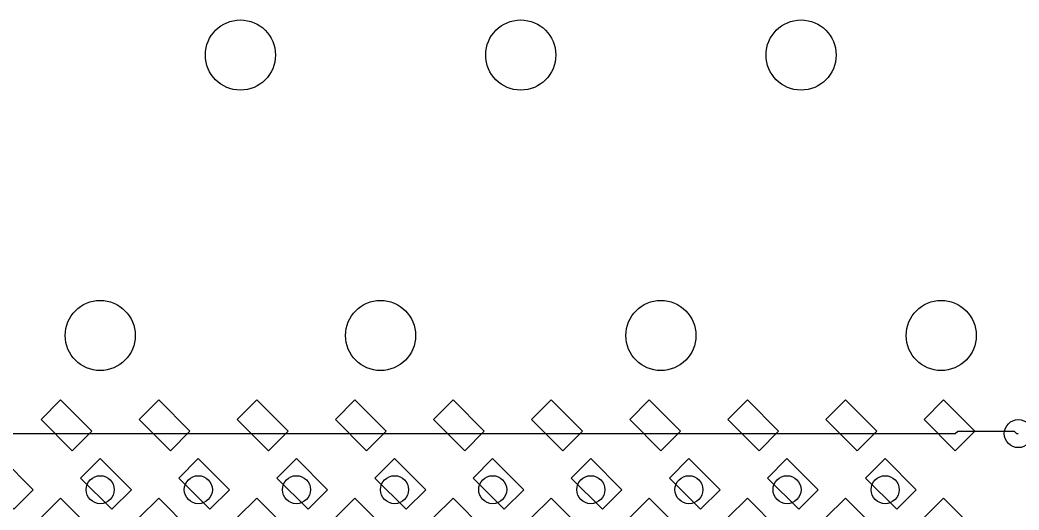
# Model space of a CAD drawing. Header units: inches. Extents: x 0.07 to 4.39, y 0.05 to 2.95.
# Drawn here: x 2.943 to 3.655, y 2.476 to 2.825 of the extents above; entities that cross this region are included whole.
import ezdxf

# ---------------------------------------------------------------- set-up
doc = ezdxf.new("R2010")
doc.units = ezdxf.units.IN
doc.header["$MEASUREMENT"] = 0
doc.layers.add('Top Layer', color=1, linetype='Continuous')

# ---------------------------------------------------------------- blocks, each defined once
blk = doc.blocks.new('0805_P_______________8')
at = {"layer": 'Top Layer'}
for p, q in [((-0.03937, 0.01575), (-0.01969, 0.01575)), ((-0.03937, -0.01575), (-0.03937, 0.01575)), ((-0.01969, 0.01575), (-0.01969, -0.01575)), ((0.01969, 0.01575), (0.03937, 0.01575)), ((0.01969, -0.01575), (0.01969, 0.01575)), ((0.03937, 0.01575), (0.03937, -0.01575)), ((-0.01969, -0.01575), (-0.03937, -0.01575)), ((0.03937, -0.01575), (0.01969, -0.01575))]:
    blk.add_line(p, q, dxfattribs=at)
blk = doc.blocks.new('0805_P_______________9')
at = {"layer": 'Top Layer'}
for p, q in [((-0.03937, 0.01575), (-0.01969, 0.01575)), ((-0.03937, -0.01575), (-0.03937, 0.01575)), ((-0.01969, 0.01575), (-0.01969, -0.01575)), ((0.01969, 0.01575), (0.03937, 0.01575)), ((0.01969, -0.01575), (0.01969, 0.01575)), ((0.03937, 0.01575), (0.03937, -0.01575)), ((-0.01969, -0.01575), (-0.03937, -0.01575)), ((0.03937, -0.01575), (0.01969, -0.01575))]:
    blk.add_line(p, q, dxfattribs=at)
blk = doc.blocks.new('0805_P_______________10')
at = {"layer": 'Top Layer'}
for p, q in [((-0.03937, 0.01575), (-0.01969, 0.01575)), ((-0.03937, -0.01575), (-0.03937, 0.01575)), ((-0.01969, 0.01575), (-0.01969, -0.01575)), ((0.01969, 0.01575), (0.03937, 0.01575)), ((0.01969, -0.01575), (0.01969, 0.01575)), ((0.03937, 0.01575), (0.03937, -0.01575)), ((-0.01969, -0.01575), (-0.03937, -0.01575)), ((0.03937, -0.01575), (0.01969, -0.01575))]:
    blk.add_line(p, q, dxfattribs=at)
blk = doc.blocks.new('0805_P_______________11')
at = {"layer": 'Top Layer'}
for p, q in [((-0.03937, 0.01575), (-0.01969, 0.01575)), ((-0.03937, -0.01575), (-0.03937, 0.01575)), ((-0.01969, 0.01575), (-0.01969, -0.01575)), ((0.01969, 0.01575), (0.03937, 0.01575)), ((0.01969, -0.01575), (0.01969, 0.01575)), ((0.03937, 0.01575), (0.03937, -0.01575)), ((-0.01969, -0.01575), (-0.03937, -0.01575)), ((0.03937, -0.01575), (0.01969, -0.01575))]:
    blk.add_line(p, q, dxfattribs=at)
blk = doc.blocks.new('0805_P_______________12')
at = {"layer": 'Top Layer'}
for p, q in [((-0.03937, 0.01575), (-0.01969, 0.01575)), ((-0.03937, -0.01575), (-0.03937, 0.01575)), ((-0.01969, 0.01575), (-0.01969, -0.01575)), ((0.01969, 0.01575), (0.03937, 0.01575)), ((0.01969, -0.01575), (0.01969, 0.01575)), ((0.03937, 0.01575), (0.03937, -0.01575)), ((-0.01969, -0.01575), (-0.03937, -0.01575)), ((0.03937, -0.01575), (0.01969, -0.01575))]:
    blk.add_line(p, q, dxfattribs=at)
blk = doc.blocks.new('0805_P_______________13')
at = {"layer": 'Top Layer'}
for p, q in [((-0.03937, 0.01575), (-0.01969, 0.01575)), ((-0.03937, -0.01575), (-0.03937, 0.01575)), ((-0.01969, 0.01575), (-0.01969, -0.01575)), ((0.01969, 0.01575), (0.03937, 0.01575)), ((0.01969, -0.01575), (0.01969, 0.01575)), ((0.03937, 0.01575), (0.03937, -0.01575)), ((-0.01969, -0.01575), (-0.03937, -0.01575)), ((0.03937, -0.01575), (0.01969, -0.01575))]:
    blk.add_line(p, q, dxfattribs=at)
blk = doc.blocks.new('0805_P_______________14')
at = {"layer": 'Top Layer'}
for p, q in [((-0.03937, 0.01575), (-0.01969, 0.01575)), ((-0.03937, -0.01575), (-0.03937, 0.01575)), ((-0.01969, 0.01575), (-0.01969, -0.01575)), ((0.01969, 0.01575), (0.03937, 0.01575)), ((0.01969, -0.01575), (0.01969, 0.01575)), ((0.03937, 0.01575), (0.03937, -0.01575)), ((-0.01969, -0.01575), (-0.03937, -0.01575)), ((0.03937, -0.01575), (0.01969, -0.01575))]:
    blk.add_line(p, q, dxfattribs=at)
blk = doc.blocks.new('0805_P_______________15')
at = {"layer": 'Top Layer'}
for p, q in [((-0.03937, 0.01575), (-0.01969, 0.01575)), ((-0.03937, -0.01575), (-0.03937, 0.01575)), ((-0.01969, 0.01575), (-0.01969, -0.01575)), ((0.01969, 0.01575), (0.03937, 0.01575)), ((0.01969, -0.01575), (0.01969, 0.01575)), ((0.03937, 0.01575), (0.03937, -0.01575)), ((-0.01969, -0.01575), (-0.03937, -0.01575)), ((0.03937, -0.01575), (0.01969, -0.01575))]:
    blk.add_line(p, q, dxfattribs=at)
blk = doc.blocks.new('0805_P_______________16')
at = {"layer": 'Top Layer'}
for p, q in [((-0.03937, 0.01575), (-0.01969, 0.01575)), ((-0.03937, -0.01575), (-0.03937, 0.01575)), ((-0.01969, 0.01575), (-0.01969, -0.01575)), ((0.01969, 0.01575), (0.03937, 0.01575)), ((0.01969, -0.01575), (0.01969, 0.01575)), ((0.03937, 0.01575), (0.03937, -0.01575)), ((-0.01969, -0.01575), (-0.03937, -0.01575)), ((0.03937, -0.01575), (0.01969, -0.01575))]:
    blk.add_line(p, q, dxfattribs=at)
blk = doc.blocks.new('0805_P_______________17')
at = {"layer": 'Top Layer'}
for p, q in [((-0.03937, 0.01575), (-0.01969, 0.01575)), ((-0.03937, -0.01575), (-0.03937, 0.01575)), ((-0.01969, 0.01575), (-0.01969, -0.01575)), ((0.01969, 0.01575), (0.03937, 0.01575)), ((0.01969, -0.01575), (0.01969, 0.01575)), ((0.03937, 0.01575), (0.03937, -0.01575)), ((-0.01969, -0.01575), (-0.03937, -0.01575)), ((0.03937, -0.01575), (0.01969, -0.01575))]:
    blk.add_line(p, q, dxfattribs=at)
blk = doc.blocks.new('0805_P_______________48')
at = {"layer": 'Top Layer'}
for p, q in [((-0.03937, 0.01575), (-0.01969, 0.01575)), ((-0.03937, -0.01575), (-0.03937, 0.01575)), ((-0.01969, 0.01575), (-0.01969, -0.01575)), ((0.01969, 0.01575), (0.03937, 0.01575)), ((0.01969, -0.01575), (0.01969, 0.01575)), ((0.03937, 0.01575), (0.03937, -0.01575)), ((-0.01969, -0.01575), (-0.03937, -0.01575)), ((0.03937, -0.01575), (0.01969, -0.01575))]:
    blk.add_line(p, q, dxfattribs=at)
blk = doc.blocks.new('0805_P_______________49')
at = {"layer": 'Top Layer'}
for p, q in [((-0.03937, 0.01575), (-0.01969, 0.01575)), ((-0.03937, -0.01575), (-0.03937, 0.01575)), ((-0.01969, 0.01575), (-0.01969, -0.01575)), ((0.01969, 0.01575), (0.03937, 0.01575)), ((0.01969, -0.01575), (0.01969, 0.01575)), ((0.03937, 0.01575), (0.03937, -0.01575)), ((-0.01969, -0.01575), (-0.03937, -0.01575)), ((0.03937, -0.01575), (0.01969, -0.01575))]:
    blk.add_line(p, q, dxfattribs=at)
blk = doc.blocks.new('0805_P_______________50')
at = {"layer": 'Top Layer'}
for p, q in [((-0.03937, 0.01575), (-0.01969, 0.01575)), ((-0.03937, -0.01575), (-0.03937, 0.01575)), ((-0.01969, 0.01575), (-0.01969, -0.01575)), ((0.01969, 0.01575), (0.03937, 0.01575)), ((0.01969, -0.01575), (0.01969, 0.01575)), ((0.03937, 0.01575), (0.03937, -0.01575)), ((-0.01969, -0.01575), (-0.03937, -0.01575)), ((0.03937, -0.01575), (0.01969, -0.01575))]:
    blk.add_line(p, q, dxfattribs=at)
blk = doc.blocks.new('0805_P_______________51')
at = {"layer": 'Top Layer'}
for p, q in [((-0.03937, 0.01575), (-0.01969, 0.01575)), ((-0.03937, -0.01575), (-0.03937, 0.01575)), ((-0.01969, 0.01575), (-0.01969, -0.01575)), ((0.01969, 0.01575), (0.03937, 0.01575)), ((0.01969, -0.01575), (0.01969, 0.01575)), ((0.03937, 0.01575), (0.03937, -0.01575)), ((-0.01969, -0.01575), (-0.03937, -0.01575)), ((0.03937, -0.01575), (0.01969, -0.01575))]:
    blk.add_line(p, q, dxfattribs=at)
blk = doc.blocks.new('0805_P_______________52')
at = {"layer": 'Top Layer'}
for p, q in [((-0.03937, 0.01575), (-0.01969, 0.01575)), ((-0.03937, -0.01575), (-0.03937, 0.01575)), ((-0.01969, 0.01575), (-0.01969, -0.01575)), ((0.01969, 0.01575), (0.03937, 0.01575)), ((0.01969, -0.01575), (0.01969, 0.01575)), ((0.03937, 0.01575), (0.03937, -0.01575)), ((-0.01969, -0.01575), (-0.03937, -0.01575)), ((0.03937, -0.01575), (0.01969, -0.01575))]:
    blk.add_line(p, q, dxfattribs=at)
blk = doc.blocks.new('0805_P_______________53')
at = {"layer": 'Top Layer'}
for p, q in [((-0.03937, 0.01575), (-0.01969, 0.01575)), ((-0.03937, -0.01575), (-0.03937, 0.01575)), ((-0.01969, 0.01575), (-0.01969, -0.01575)), ((0.01969, 0.01575), (0.03937, 0.01575)), ((0.01969, -0.01575), (0.01969, 0.01575)), ((0.03937, 0.01575), (0.03937, -0.01575)), ((-0.01969, -0.01575), (-0.03937, -0.01575)), ((0.03937, -0.01575), (0.01969, -0.01575))]:
    blk.add_line(p, q, dxfattribs=at)
blk = doc.blocks.new('0805_P_______________54')
at = {"layer": 'Top Layer'}
for p, q in [((-0.03937, 0.01575), (-0.01969, 0.01575)), ((-0.03937, -0.01575), (-0.03937, 0.01575)), ((-0.01969, 0.01575), (-0.01969, -0.01575)), ((0.01969, 0.01575), (0.03937, 0.01575)), ((0.01969, -0.01575), (0.01969, 0.01575)), ((0.03937, 0.01575), (0.03937, -0.01575)), ((-0.01969, -0.01575), (-0.03937, -0.01575)), ((0.03937, -0.01575), (0.01969, -0.01575))]:
    blk.add_line(p, q, dxfattribs=at)
blk = doc.blocks.new('0805_P_______________55')
at = {"layer": 'Top Layer'}
for p, q in [((-0.03937, 0.01575), (-0.01969, 0.01575)), ((-0.03937, -0.01575), (-0.03937, 0.01575)), ((-0.01969, 0.01575), (-0.01969, -0.01575)), ((0.01969, 0.01575), (0.03937, 0.01575)), ((0.01969, -0.01575), (0.01969, 0.01575)), ((0.03937, 0.01575), (0.03937, -0.01575)), ((-0.01969, -0.01575), (-0.03937, -0.01575)), ((0.03937, -0.01575), (0.01969, -0.01575))]:
    blk.add_line(p, q, dxfattribs=at)
blk = doc.blocks.new('0805_P_______________56')
at = {"layer": 'Top Layer'}
for p, q in [((-0.03937, 0.01575), (-0.01969, 0.01575)), ((-0.03937, -0.01575), (-0.03937, 0.01575)), ((-0.01969, 0.01575), (-0.01969, -0.01575)), ((0.01969, 0.01575), (0.03937, 0.01575)), ((0.01969, -0.01575), (0.01969, 0.01575)), ((0.03937, 0.01575), (0.03937, -0.01575)), ((-0.01969, -0.01575), (-0.03937, -0.01575)), ((0.03937, -0.01575), (0.01969, -0.01575))]:
    blk.add_line(p, q, dxfattribs=at)
blk = doc.blocks.new('0805_P_______________57')
at = {"layer": 'Top Layer'}
for p, q in [((-0.03937, 0.01575), (-0.01969, 0.01575)), ((-0.03937, -0.01575), (-0.03937, 0.01575)), ((-0.01969, 0.01575), (-0.01969, -0.01575)), ((0.01969, 0.01575), (0.03937, 0.01575)), ((0.01969, -0.01575), (0.01969, 0.01575)), ((0.03937, 0.01575), (0.03937, -0.01575)), ((-0.01969, -0.01575), (-0.03937, -0.01575)), ((0.03937, -0.01575), (0.01969, -0.01575))]:
    blk.add_line(p, q, dxfattribs=at)

msp = doc.modelspace()

# ---------------------------------------------------------------- linework, layer by layer
at = {"layer": 'Top Layer'}
for p, q in [((3.61006, 2.53), (3.61176, 2.5317)), ((3.61176, 2.5317), (3.65194, 2.5317)), ((3.65194, 2.5317), (3.65365, 2.53)), ((2.90588, 2.53), (3.46588, 2.53)), ((3.46588, 2.53), (3.54006, 2.53)), ((3.54006, 2.53), (3.61006, 2.53)), ((3.65365, 2.53), (3.655, 2.53))]:
    msp.add_line(p, q, dxfattribs=at)
for centre, radius in [((3.1, 2.8), 0.025), ((3.3, 2.8), 0.025), ((3.5, 2.8), 0.025), ((3, 2.6), 0.025), ((3.2, 2.6), 0.025), ((3.4, 2.6), 0.025), ((3.6, 2.6), 0.025), ((3.655, 2.53), 0.01), ((3, 2.49), 0.01), ((3.07, 2.49), 0.01), ((3.14, 2.49), 0.01), ((3.21, 2.49), 0.01), ((3.28, 2.49), 0.01), ((3.35, 2.49), 0.01), ((3.42, 2.49), 0.01), ((3.49, 2.49), 0.01), ((3.56, 2.49), 0.01)]:
    msp.add_circle(centre, radius, dxfattribs=at)

# ---------------------------------------------------------------- block references
at = {"rotation": 45}
for name, p in [('0805_P_______________17', (2.955, 2.515)), ('0805_P_______________16', (3.025, 2.515)), ('0805_P_______________15', (3.095, 2.515)), ('0805_P_______________14', (3.165, 2.515)), ('0805_P_______________13', (3.235, 2.515)), ('0805_P_______________12', (3.305, 2.515)), ('0805_P_______________11', (3.375, 2.515)), ('0805_P_______________10', (3.445, 2.515)), ('0805_P_______________9', (3.515, 2.515)), ('0805_P_______________8', (3.585, 2.515)), ('0805_P_______________57', (2.955, 2.445)), ('0805_P_______________56', (3.025, 2.445)), ('0805_P_______________55', (3.095, 2.445)), ('0805_P_______________54', (3.165, 2.445)), ('0805_P_______________53', (3.235, 2.445)), ('0805_P_______________52', (3.305, 2.445)), ('0805_P_______________51', (3.375, 2.445)), ('0805_P_______________50', (3.445, 2.445)), ('0805_P_______________49', (3.515, 2.445)), ('0805_P_______________48', (3.585, 2.445))]:
    msp.add_blockref(name, p, dxfattribs=at)

doc.saveas('drawing.dxf')
